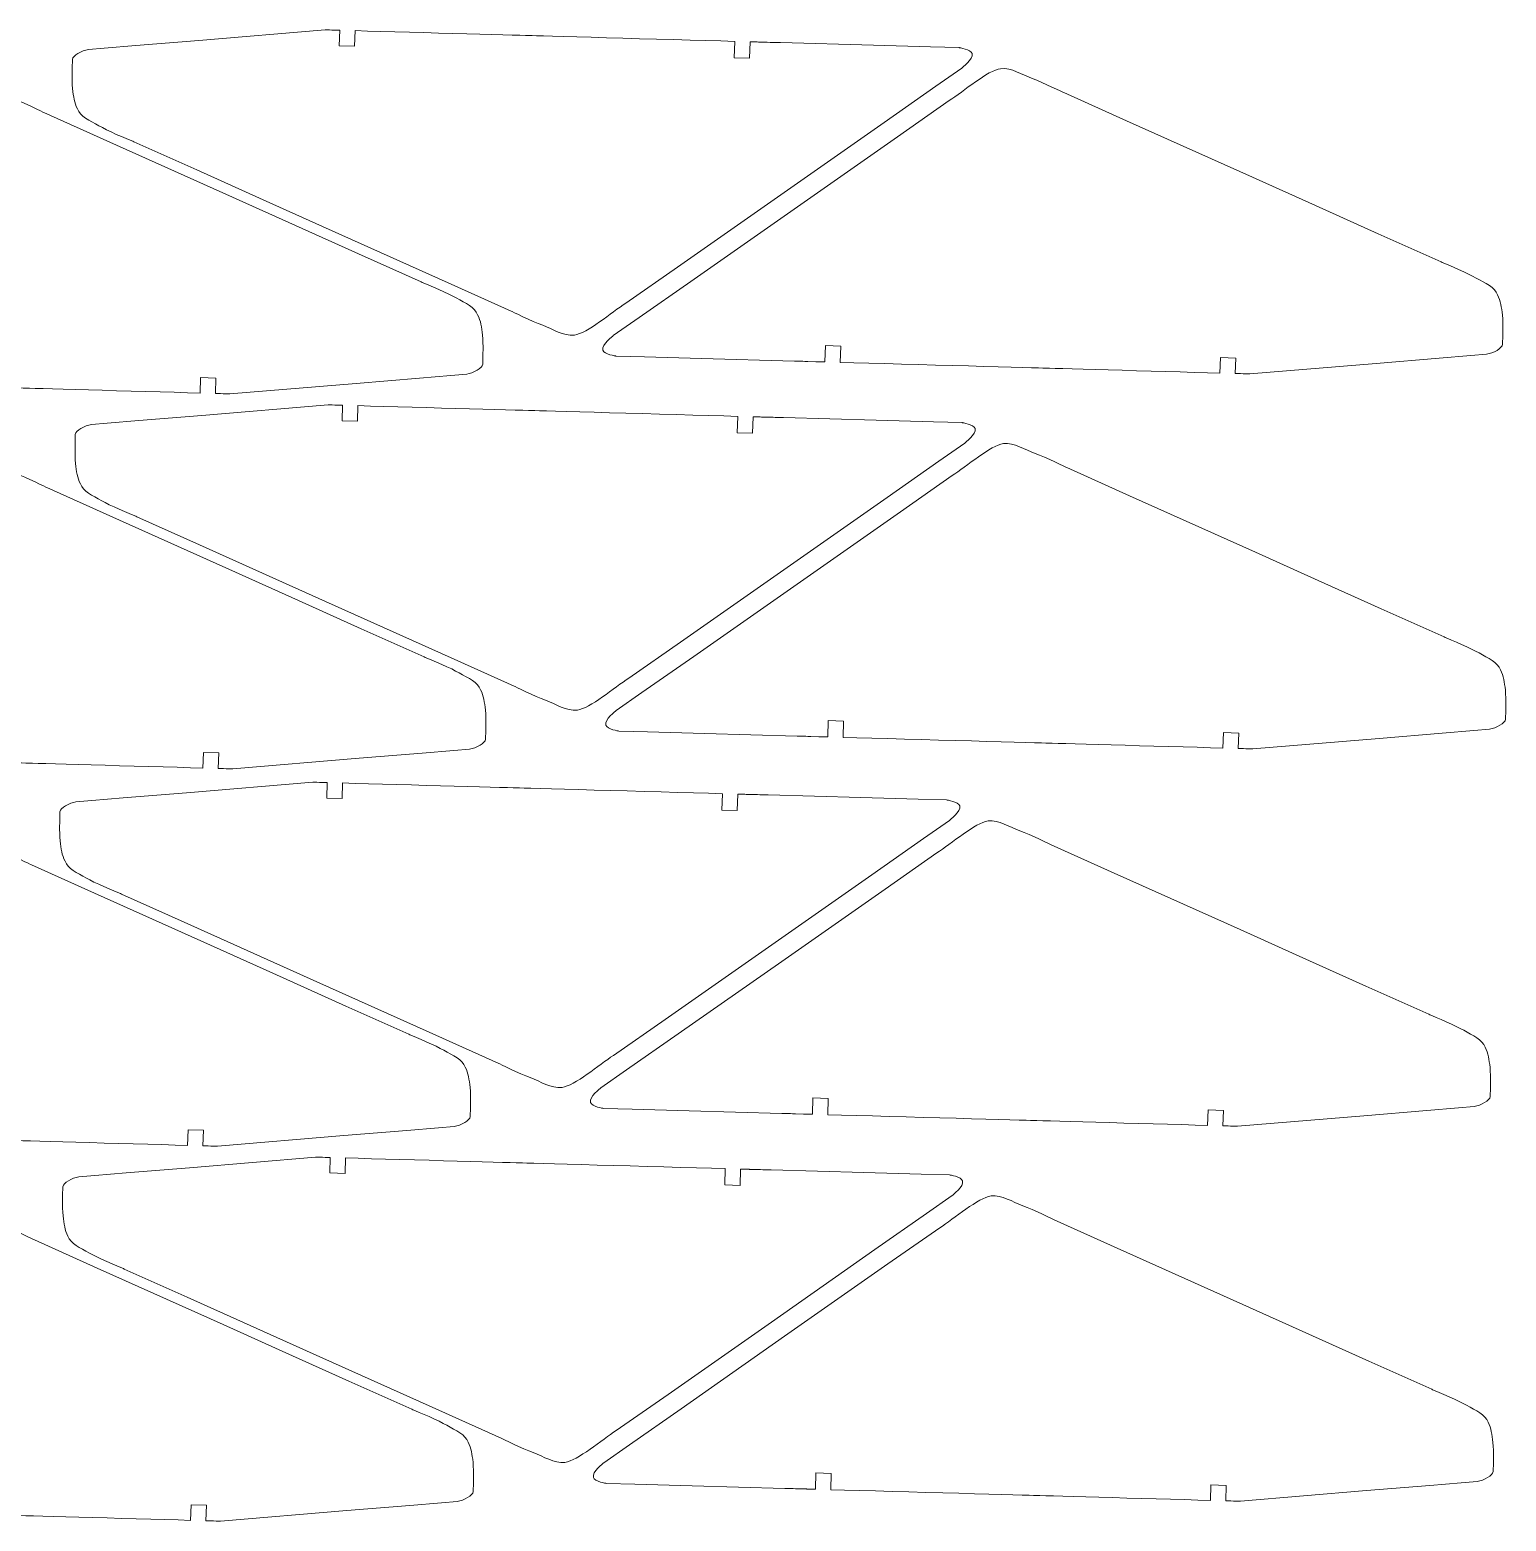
# Model space of a CAD drawing. Header units: millimetres. Extents: x -297 to 271, y -150 to 147.
# Drawn here: x -13.3 to 271.2, y -141.8 to 145.6 of the extents above; entities that cross this region are included whole.
import ezdxf

# ---------------------------------------------------------------- set-up
doc = ezdxf.new("R2010")
doc.units = ezdxf.units.MM
doc.header["$MEASUREMENT"] = 0
doc.layers.add('layer 1', color=7, linetype='Continuous')

msp = doc.modelspace()

# ---------------------------------------------------------------- linework, layer by layer
at = {"layer": 'layer 1', "color": 1, "lineweight": 20}
for points in [[(165.7801, 142.1315), (165.7801, 142.1315), (160.2734, 142.286), (160.2734, 142.286), (160.2734, 142.286), (160.2734, 142.286), (149.26, 142.5961), (149.26, 142.5961), (149.26, 142.5961), (149.26, 142.5961), (131.3889, 143.0985), (131.3889, 143.0985), (131.3889, 143.0985), (127.8794, 143.1972), (132.3096, 143.0735), (128.7766, 143.1723), (128.7766, 143.1723), (128.7766, 143.1723), (127.2333, 143.2159), (127.2333, 143.2159), (127.2333, 143.2159), (127.2333, 143.2159), (126.5748, 143.234), (126.2454, 143.2431), (126.2454, 143.2431), (125.9969, 143.25), (125.7484, 143.2571), (125.4999, 143.2641), (125.4999, 143.2641), (125.4999, 143.2641), (125.4041, 140.1093), (125.4041, 140.1093), (125.4041, 140.1093), (125.4041, 140.1093), (122.4493, 140.199), (122.4493, 140.199), (122.4493, 140.199), (122.4493, 140.199), (122.5449, 143.3472), (122.5449, 143.3472), (122.5449, 143.3472), (109.1178, 143.725), (83.1804, 144.4547), (83.1804, 144.4547), (83.1804, 144.4547), (83.1804, 144.4547), (61.6425, 145.0605), (49.3529, 145.4062), (49.3529, 145.4062), (49.3529, 145.4062), (49.2623, 142.4211), (49.2623, 142.4211), (49.2623, 142.4211), (49.2623, 142.4211), (46.3075, 142.5108), (46.3075, 142.5108), (46.3075, 142.5108), (46.3075, 142.5108), (46.3979, 145.4893), (46.3979, 145.4893), (46.3979, 145.4893), (45.7343, 145.5077), (45.0707, 145.5259), (44.4072, 145.5453), (44.4072, 145.5453), (44.397, 145.5456), (44.4185, 145.545), (44.3774, 145.5462), (44.3774, 145.5462), (44.3774, 145.5462), (43.5889, 145.5674), (43.5889, 145.5674), (43.5889, 145.5674), (43.5889, 145.5674), (19.2566, 143.5378), (19.2566, 143.5378), (19.2566, 143.5378), (19.2566, 143.5378), (7.0902, 142.5236), (7.0902, 142.5236), (7.0902, 142.5236), (7.0902, 142.5236), (1.007, 142.0162), (1.007, 142.0162), (1.007, 142.0162), (1.007, 142.0162), (-2.0349, 141.7622), (-2.0349, 141.7622), (-2.0349, 141.7622), (-3.3319, 141.6025), (-5.0666, 140.6021), (-5.1217, 139.8491), (-5.1217, 139.8491), (-5.1217, 139.8491), (-5.1675, 138.1906), (-5.1675, 138.1906), (-5.1675, 138.1906), (-5.1675, 138.1906), (-5.2489, 135.0625), (-5.0257, 133.6527), (-5.0257, 133.6527), (-4.8025, 132.2429), (-4.6726, 131.1319), (-3.8857, 129.8433), (-3.8857, 129.8433), (-3.0988, 128.5547), (-1.1128, 127.7175), (0.6531, 126.7276), (0.6531, 126.7276), (2.419, 125.7377), (6.7155, 124.0079), (6.7155, 124.0079), (6.7155, 124.0079), (6.7155, 124.0079), (18.8398, 118.5668), (18.8398, 118.5668), (18.8398, 118.5668), (18.8398, 118.5668), (30.9636, 113.1268), (30.9636, 113.1268), (30.9636, 113.1268), (30.9636, 113.1268), (43.0879, 107.6868), (43.0879, 107.6868), (43.0879, 107.6868), (43.0879, 107.6868), (67.3365, 96.8057), (67.3365, 96.8057), (67.3365, 96.8057), (67.3365, 96.8057), (79.4608, 91.3657), (79.4608, 91.3657), (79.4608, 91.3657), (79.4608, 91.3657), (83.4849, 89.412), (85.5227, 88.6454), (85.5227, 88.6454), (87.5605, 87.8788), (89.4805, 86.57), (91.6524, 86.7602), (91.6524, 86.7602), (94.0231, 87.0223), (98.8529, 91.2046), (101.5467, 92.8943), (101.5467, 92.8943), (101.5467, 92.8943), (111.5083, 99.8641), (111.5083, 99.8641), (111.5083, 99.8641), (111.5083, 99.8641), (131.432, 113.802), (131.432, 113.802), (131.432, 113.802), (131.432, 113.802), (151.3557, 127.7404), (151.3557, 127.7404), (151.3557, 127.7404), (151.3557, 127.7404), (161.3173, 134.7096), (161.3173, 134.7096), (161.3173, 134.7096), (161.3173, 134.7096), (166.2976, 138.1942), (166.2976, 138.1942), (166.2976, 138.1942), (166.2976, 138.1942), (168.623, 139.9317), (168.2871, 141.0047), (168.2871, 141.0047), (168.035, 141.8105), (165.7801, 142.1314), (165.7801, 142.1314), (165.7801, 142.1314), (165.7801, 142.1314), (165.7801, 142.1315), (165.7801, 142.1315)], [(99.635, 82.7108), (99.635, 82.7108), (105.1417, 82.5563), (105.1417, 82.5563), (105.1417, 82.5563), (105.1417, 82.5563), (116.1551, 82.2462), (116.1551, 82.2462), (116.1551, 82.2462), (116.1551, 82.2462), (134.0262, 81.7438), (134.0262, 81.7438), (134.0262, 81.7438), (137.5357, 81.6451), (133.1054, 81.7688), (136.6384, 81.67), (136.6384, 81.67), (136.6384, 81.67), (138.1817, 81.6264), (138.1817, 81.6264), (138.1817, 81.6264), (138.1817, 81.6264), (138.8402, 81.6084), (139.1697, 81.5992), (139.1697, 81.5992), (139.4182, 81.5922), (139.6667, 81.5852), (139.9152, 81.5783), (139.9152, 81.5783), (139.9152, 81.5783), (140.011, 84.7331), (140.011, 84.7331), (140.011, 84.7331), (140.011, 84.7331), (142.9658, 84.6434), (142.9658, 84.6434), (142.9658, 84.6434), (142.9658, 84.6434), (142.8702, 81.4952), (142.8702, 81.4952), (142.8702, 81.4952), (156.2973, 81.1174), (182.2346, 80.3877), (182.2346, 80.3877), (182.2346, 80.3877), (182.2346, 80.3877), (203.7725, 79.7819), (216.0621, 79.4362), (216.0621, 79.4362), (216.0621, 79.4362), (216.1527, 82.4213), (216.1527, 82.4213), (216.1527, 82.4213), (216.1527, 82.4213), (219.1075, 82.3316), (219.1075, 82.3316), (219.1075, 82.3316), (219.1075, 82.3316), (219.0171, 79.3531), (219.0171, 79.3531), (219.0171, 79.3531), (219.6807, 79.3346), (220.3443, 79.3165), (221.0078, 79.2971), (221.0078, 79.2971), (221.018, 79.2968), (220.9965, 79.2974), (221.0376, 79.2963), (221.0376, 79.2963), (221.0376, 79.2963), (221.8261, 79.2752), (221.8261, 79.2752), (221.8261, 79.2752), (221.8261, 79.2752), (246.1584, 81.3048), (246.1584, 81.3048), (246.1584, 81.3048), (246.1584, 81.3048), (258.3248, 82.319), (258.3248, 82.319), (258.3248, 82.319), (258.3248, 82.319), (264.408, 82.8264), (264.408, 82.8264), (264.408, 82.8264), (264.408, 82.8264), (267.4499, 83.0804), (267.4499, 83.0804), (267.4499, 83.0804), (268.7469, 83.2401), (270.4816, 84.2405), (270.5366, 84.9935), (270.5366, 84.9935), (270.5366, 84.9935), (270.5824, 86.652), (270.5824, 86.652), (270.5824, 86.652), (270.5824, 86.652), (270.6638, 89.7801), (270.4406, 91.1899), (270.4406, 91.1899), (270.2174, 92.5997), (270.0875, 93.7107), (269.3005, 94.9993), (269.3005, 94.9993), (268.5136, 96.2879), (266.5276, 97.1251), (264.7617, 98.115), (264.7617, 98.115), (262.9958, 99.1049), (258.6992, 100.8347), (258.6992, 100.8347), (258.6992, 100.8347), (258.6992, 100.8347), (246.5749, 106.2758), (246.5749, 106.2758), (246.5749, 106.2758), (246.5749, 106.2758), (234.4511, 111.7158), (234.4511, 111.7158), (234.4511, 111.7158), (234.4511, 111.7158), (222.3267, 117.1558), (222.3267, 117.1558), (222.3267, 117.1558), (222.3267, 117.1558), (198.0781, 128.0369), (198.0781, 128.0369), (198.0781, 128.0369), (198.0781, 128.0369), (185.9538, 133.4769), (185.9538, 133.4769), (185.9538, 133.4769), (185.9538, 133.4769), (181.9298, 135.4306), (179.8919, 136.1972), (179.8919, 136.1972), (177.8541, 136.9638), (175.9341, 138.2726), (173.7622, 138.0824), (173.7622, 138.0824), (171.3915, 137.8203), (166.5617, 133.638), (163.8679, 131.9483), (163.8679, 131.9483), (163.8679, 131.9483), (153.9063, 124.9785), (153.9063, 124.9785), (153.9063, 124.9785), (153.9063, 124.9785), (133.9826, 111.0406), (133.9826, 111.0406), (133.9826, 111.0406), (133.9826, 111.0406), (114.0589, 97.1022), (114.0589, 97.1022), (114.0589, 97.1022), (114.0589, 97.1022), (104.0973, 90.133), (104.0973, 90.133), (104.0973, 90.133), (104.0973, 90.133), (99.1171, 86.6484), (99.1171, 86.6484), (99.1171, 86.6484), (99.1171, 86.6484), (96.7917, 84.9109), (97.1275, 83.8379), (97.1275, 83.8379), (97.3797, 83.0321), (99.6345, 82.7112), (99.6345, 82.7112), (99.6345, 82.7112), (99.6345, 82.7112), (99.635, 82.7108), (99.635, 82.7108)], [(-96.9406, 78.8621), (-96.9406, 78.8621), (-91.4339, 78.7076), (-91.4339, 78.7076), (-91.4339, 78.7076), (-91.4339, 78.7076), (-80.4205, 78.3975), (-80.4205, 78.3975), (-80.4205, 78.3975), (-80.4205, 78.3975), (-62.5494, 77.8951), (-62.5494, 77.8951), (-62.5494, 77.8951), (-59.0399, 77.7964), (-63.4701, 77.9201), (-59.9371, 77.8213), (-59.9371, 77.8213), (-59.9371, 77.8213), (-58.3938, 77.7777), (-58.3938, 77.7777), (-58.3938, 77.7777), (-58.3938, 77.7777), (-57.7353, 77.7597), (-57.4058, 77.7505), (-57.4058, 77.7505), (-57.1573, 77.7435), (-56.9088, 77.7365), (-56.6603, 77.7296), (-56.6603, 77.7296), (-56.6603, 77.7296), (-56.5645, 80.8844), (-56.5645, 80.8844), (-56.5645, 80.8844), (-56.5645, 80.8844), (-53.6097, 80.7947), (-53.6097, 80.7947), (-53.6097, 80.7947), (-53.6097, 80.7947), (-53.7053, 77.6465), (-53.7053, 77.6465), (-53.7053, 77.6465), (-40.2782, 77.2687), (-14.3408, 76.539), (-14.3408, 76.539), (-14.3408, 76.539), (-14.3408, 76.539), (7.1971, 75.9332), (19.4866, 75.5875), (19.4866, 75.5875), (19.4866, 75.5875), (19.5772, 78.5726), (19.5772, 78.5726), (19.5772, 78.5726), (19.5772, 78.5726), (22.532, 78.4829), (22.532, 78.4829), (22.532, 78.4829), (22.532, 78.4829), (22.4416, 75.5044), (22.4416, 75.5044), (22.4416, 75.5044), (23.1052, 75.4859), (23.7688, 75.4678), (24.4323, 75.4484), (24.4323, 75.4484), (24.4425, 75.4481), (24.421, 75.4487), (24.4621, 75.4476), (24.4621, 75.4476), (24.4621, 75.4476), (25.2506, 75.4265), (25.2506, 75.4265), (25.2506, 75.4265), (25.2506, 75.4265), (49.5829, 77.4561), (49.5829, 77.4561), (49.5829, 77.4561), (49.5829, 77.4561), (61.7493, 78.4703), (61.7493, 78.4703), (61.7493, 78.4703), (61.7493, 78.4703), (67.8325, 78.9777), (67.8325, 78.9777), (67.8325, 78.9777), (67.8325, 78.9777), (70.8744, 79.2317), (70.8744, 79.2317), (70.8744, 79.2317), (72.1714, 79.3914), (73.9061, 80.3918), (73.9611, 81.1448), (73.9611, 81.1448), (73.9611, 81.1448), (74.0069, 82.8033), (74.0069, 82.8033), (74.0069, 82.8033), (74.0069, 82.8033), (74.0883, 85.9314), (73.8651, 87.3412), (73.8651, 87.3412), (73.6419, 88.751), (73.5119, 89.862), (72.725, 91.1506), (72.725, 91.1506), (71.9381, 92.4392), (69.9521, 93.2764), (68.1862, 94.2663), (68.1862, 94.2663), (66.4203, 95.2562), (62.1237, 96.986), (62.1237, 96.986), (62.1237, 96.986), (62.1237, 96.986), (49.9994, 102.4271), (49.9994, 102.4271), (49.9994, 102.4271), (49.9994, 102.4271), (37.8756, 107.8671), (37.8756, 107.8671), (37.8756, 107.8671), (37.8756, 107.8671), (25.7513, 113.3071), (25.7513, 113.3071), (25.7513, 113.3071), (25.7513, 113.3071), (1.5027, 124.1882), (1.5027, 124.1882), (1.5027, 124.1882), (1.5027, 124.1882), (-10.6216, 129.6282), (-10.6216, 129.6282), (-10.6216, 129.6282), (-10.6216, 129.6282), (-14.6456, 131.5819), (-16.6835, 132.3485), (-16.6835, 132.3485), (-18.7213, 133.1151), (-20.6413, 134.4239), (-22.8132, 134.2337), (-22.8132, 134.2337), (-25.1839, 133.9716), (-30.0137, 129.7893), (-32.7075, 128.0996), (-32.7075, 128.0996), (-32.7075, 128.0996), (-42.6691, 121.1298), (-42.6691, 121.1298), (-42.6691, 121.1298), (-42.6691, 121.1298), (-62.5928, 107.1919), (-62.5928, 107.1919), (-62.5928, 107.1919), (-62.5928, 107.1919), (-82.5165, 93.2535), (-82.5165, 93.2535), (-82.5165, 93.2535), (-82.5165, 93.2535), (-92.4781, 86.2843), (-92.4781, 86.2843), (-92.4781, 86.2843), (-92.4781, 86.2843), (-97.4583, 82.7997), (-97.4583, 82.7997), (-97.4583, 82.7997), (-97.4583, 82.7997), (-99.7837, 81.0622), (-99.4479, 79.9892), (-99.4479, 79.9892), (-99.1957, 79.1834), (-96.9409, 78.8625), (-96.9409, 78.8625), (-96.9409, 78.8625), (-96.9409, 78.8625), (-96.9406, 78.8621), (-96.9406, 78.8621)], [(166.3446, 69.8827), (166.3446, 69.8827), (160.8379, 70.0372), (160.8379, 70.0372), (160.8379, 70.0372), (160.8379, 70.0372), (149.8245, 70.3473), (149.8245, 70.3473), (149.8245, 70.3473), (149.8245, 70.3473), (131.9534, 70.8496), (131.9534, 70.8496), (131.9534, 70.8496), (128.4439, 70.9483), (132.8741, 70.8246), (129.3411, 70.9234), (129.3411, 70.9234), (129.3411, 70.9234), (127.7978, 70.9669), (127.7978, 70.9669), (127.7978, 70.9669), (127.7978, 70.9669), (127.1393, 70.985), (126.8099, 70.9941), (126.8099, 70.9941), (126.5614, 71.001), (126.3129, 71.0081), (126.0644, 71.0151), (126.0644, 71.0151), (126.0644, 71.0151), (125.9686, 67.8603), (125.9686, 67.8603), (125.9686, 67.8603), (125.9686, 67.8603), (123.0138, 67.95), (123.0138, 67.95), (123.0138, 67.95), (123.0138, 67.95), (123.1094, 71.0982), (123.1094, 71.0982), (123.1094, 71.0982), (109.6823, 71.476), (83.7449, 72.2057), (83.7449, 72.2057), (83.7449, 72.2057), (83.7449, 72.2057), (62.207, 72.8115), (49.9174, 73.1572), (49.9174, 73.1572), (49.9174, 73.1572), (49.8268, 70.1721), (49.8268, 70.1721), (49.8268, 70.1721), (49.8268, 70.1721), (46.872, 70.2618), (46.872, 70.2618), (46.872, 70.2618), (46.872, 70.2618), (46.9624, 73.2403), (46.9624, 73.2403), (46.9624, 73.2403), (46.2988, 73.2587), (45.6352, 73.2769), (44.9717, 73.2963), (44.9717, 73.2963), (44.9615, 73.2966), (44.983, 73.296), (44.9419, 73.2971), (44.9419, 73.2971), (44.9419, 73.2971), (44.1534, 73.3183), (44.1534, 73.3183), (44.1534, 73.3183), (44.1534, 73.3183), (19.8211, 71.2887), (19.8211, 71.2887), (19.8211, 71.2887), (19.8211, 71.2887), (7.6547, 70.2745), (7.6547, 70.2745), (7.6547, 70.2745), (7.6547, 70.2745), (1.5715, 69.7671), (1.5715, 69.7671), (1.5715, 69.7671), (1.5715, 69.7671), (-1.4704, 69.5131), (-1.4704, 69.5131), (-1.4704, 69.5131), (-2.7674, 69.3534), (-4.5021, 68.353), (-4.5572, 67.6), (-4.5572, 67.6), (-4.5572, 67.6), (-4.603, 65.9415), (-4.603, 65.9415), (-4.603, 65.9415), (-4.603, 65.9415), (-4.6844, 62.8134), (-4.4612, 61.4036), (-4.4612, 61.4036), (-4.238, 59.9938), (-4.1081, 58.8828), (-3.3212, 57.5942), (-3.3212, 57.5942), (-2.5343, 56.3056), (-0.5483, 55.4684), (1.2176, 54.4785), (1.2176, 54.4785), (2.9835, 53.4886), (7.28, 51.7588), (7.28, 51.7588), (7.28, 51.7588), (7.28, 51.7588), (19.4043, 46.3177), (19.4043, 46.3177), (19.4043, 46.3177), (19.4043, 46.3177), (31.5281, 40.8777), (31.5281, 40.8777), (31.5281, 40.8777), (31.5281, 40.8777), (43.6524, 35.4377), (43.6524, 35.4377), (43.6524, 35.4377), (43.6524, 35.4377), (67.901, 24.5566), (67.901, 24.5566), (67.901, 24.5566), (67.901, 24.5566), (80.0253, 19.1166), (80.0253, 19.1166), (80.0253, 19.1166), (80.0253, 19.1166), (84.0494, 17.1629), (86.0872, 16.3963), (86.0872, 16.3963), (88.125, 15.6297), (90.045, 14.3209), (92.2169, 14.5111), (92.2169, 14.5111), (94.5876, 14.7732), (99.4174, 18.9555), (102.1112, 20.6452), (102.1112, 20.6452), (102.1112, 20.6452), (112.0728, 27.615), (112.0728, 27.615), (112.0728, 27.615), (112.0728, 27.615), (131.9965, 41.5529), (131.9965, 41.5529), (131.9965, 41.5529), (131.9965, 41.5529), (151.9202, 55.4913), (151.9202, 55.4913), (151.9202, 55.4913), (151.9202, 55.4913), (161.8818, 62.4605), (161.8818, 62.4605), (161.8818, 62.4605), (161.8818, 62.4605), (166.8621, 65.9451), (166.8621, 65.9451), (166.8621, 65.9451), (166.8621, 65.9451), (169.1875, 67.6826), (168.8516, 68.7556), (168.8516, 68.7556), (168.5995, 69.5614), (166.3446, 69.8823), (166.3446, 69.8823), (166.3446, 69.8823), (166.3446, 69.8823), (166.3446, 69.8827), (166.3446, 69.8827)], [(100.1994, 10.4619), (100.1994, 10.4619), (105.7061, 10.3074), (105.7061, 10.3074), (105.7061, 10.3074), (105.7061, 10.3074), (116.7195, 9.9973), (116.7195, 9.9973), (116.7195, 9.9973), (116.7195, 9.9973), (134.5906, 9.4949), (134.5906, 9.4949), (134.5906, 9.4949), (138.1001, 9.3962), (133.6698, 9.5199), (137.2028, 9.4211), (137.2028, 9.4211), (137.2028, 9.4211), (138.7461, 9.3775), (138.7461, 9.3775), (138.7461, 9.3775), (138.7461, 9.3775), (139.4046, 9.3595), (139.7341, 9.3503), (139.7341, 9.3503), (139.9826, 9.3433), (140.2311, 9.3363), (140.4796, 9.3294), (140.4796, 9.3294), (140.4796, 9.3294), (140.5754, 12.4842), (140.5754, 12.4842), (140.5754, 12.4842), (140.5754, 12.4842), (143.5302, 12.3945), (143.5302, 12.3945), (143.5302, 12.3945), (143.5302, 12.3945), (143.4346, 9.2463), (143.4346, 9.2463), (143.4346, 9.2463), (156.8617, 8.8685), (182.799, 8.1388), (182.799, 8.1388), (182.799, 8.1388), (182.799, 8.1388), (204.3369, 7.533), (216.6265, 7.1873), (216.6265, 7.1873), (216.6265, 7.1873), (216.7171, 10.1724), (216.7171, 10.1724), (216.7171, 10.1724), (216.7171, 10.1724), (219.6719, 10.0827), (219.6719, 10.0827), (219.6719, 10.0827), (219.6719, 10.0827), (219.5815, 7.1042), (219.5815, 7.1042), (219.5815, 7.1042), (220.2451, 7.0857), (220.9087, 7.0676), (221.5722, 7.0482), (221.5722, 7.0482), (221.5824, 7.0479), (221.5609, 7.0485), (221.602, 7.0474), (221.602, 7.0474), (221.602, 7.0474), (222.3905, 7.0263), (222.3905, 7.0263), (222.3905, 7.0263), (222.3905, 7.0263), (246.7228, 9.0559), (246.7228, 9.0559), (246.7228, 9.0559), (246.7228, 9.0559), (258.8892, 10.0701), (258.8892, 10.0701), (258.8892, 10.0701), (258.8892, 10.0701), (264.9724, 10.5775), (264.9724, 10.5775), (264.9724, 10.5775), (264.9724, 10.5775), (268.0143, 10.8315), (268.0143, 10.8315), (268.0143, 10.8315), (269.3113, 10.9912), (271.046, 11.9916), (271.101, 12.7446), (271.101, 12.7446), (271.101, 12.7446), (271.1468, 14.4031), (271.1468, 14.4031), (271.1468, 14.4031), (271.1468, 14.4031), (271.2282, 17.5312), (271.005, 18.941), (271.005, 18.941), (270.7818, 20.3508), (270.6519, 21.4618), (269.8649, 22.7504), (269.8649, 22.7504), (269.078, 24.039), (267.092, 24.8762), (265.3261, 25.8661), (265.3261, 25.8661), (263.5602, 26.856), (259.2636, 28.5858), (259.2636, 28.5858), (259.2636, 28.5858), (259.2636, 28.5858), (247.1393, 34.0269), (247.1393, 34.0269), (247.1393, 34.0269), (247.1393, 34.0269), (235.0155, 39.4669), (235.0155, 39.4669), (235.0155, 39.4669), (235.0155, 39.4669), (222.8911, 44.9069), (222.8911, 44.9069), (222.8911, 44.9069), (222.8911, 44.9069), (198.6425, 55.788), (198.6425, 55.788), (198.6425, 55.788), (198.6425, 55.788), (186.5182, 61.228), (186.5182, 61.228), (186.5182, 61.228), (186.5182, 61.228), (182.4942, 63.1817), (180.4563, 63.9483), (180.4563, 63.9483), (178.4185, 64.7149), (176.4985, 66.0237), (174.3266, 65.8335), (174.3266, 65.8335), (171.9559, 65.5714), (167.1261, 61.3891), (164.4323, 59.6994), (164.4323, 59.6994), (164.4323, 59.6994), (154.4707, 52.7296), (154.4707, 52.7296), (154.4707, 52.7296), (154.4707, 52.7296), (134.547, 38.7917), (134.547, 38.7917), (134.547, 38.7917), (134.547, 38.7917), (114.6233, 24.8533), (114.6233, 24.8533), (114.6233, 24.8533), (114.6233, 24.8533), (104.6617, 17.8841), (104.6617, 17.8841), (104.6617, 17.8841), (104.6617, 17.8841), (99.6815, 14.3995), (99.6815, 14.3995), (99.6815, 14.3995), (99.6815, 14.3995), (97.3561, 12.662), (97.6919, 11.589), (97.6919, 11.589), (97.9441, 10.7832), (100.1989, 10.4623), (100.1989, 10.4623), (100.1989, 10.4623), (100.1989, 10.4623), (100.1994, 10.4619), (100.1994, 10.4619)], [(-96.3762, 6.6132), (-96.3762, 6.6132), (-90.8695, 6.4587), (-90.8695, 6.4587), (-90.8695, 6.4587), (-90.8695, 6.4587), (-79.8561, 6.1486), (-79.8561, 6.1486), (-79.8561, 6.1486), (-79.8561, 6.1486), (-61.985, 5.6462), (-61.985, 5.6462), (-61.985, 5.6462), (-58.4755, 5.5475), (-62.9057, 5.6712), (-59.3727, 5.5724), (-59.3727, 5.5724), (-59.3727, 5.5724), (-57.8294, 5.5288), (-57.8294, 5.5288), (-57.8294, 5.5288), (-57.8294, 5.5288), (-57.1709, 5.5108), (-56.8414, 5.5016), (-56.8414, 5.5016), (-56.5929, 5.4946), (-56.3444, 5.4876), (-56.0959, 5.4807), (-56.0959, 5.4807), (-56.0959, 5.4807), (-56.0001, 8.6355), (-56.0001, 8.6355), (-56.0001, 8.6355), (-56.0001, 8.6355), (-53.0453, 8.5458), (-53.0453, 8.5458), (-53.0453, 8.5458), (-53.0453, 8.5458), (-53.1409, 5.3976), (-53.1409, 5.3976), (-53.1409, 5.3976), (-39.7138, 5.0198), (-13.7764, 4.2901), (-13.7764, 4.2901), (-13.7764, 4.2901), (-13.7764, 4.2901), (7.7615, 3.6843), (20.051, 3.3386), (20.051, 3.3386), (20.051, 3.3386), (20.1416, 6.3237), (20.1416, 6.3237), (20.1416, 6.3237), (20.1416, 6.3237), (23.0964, 6.234), (23.0964, 6.234), (23.0964, 6.234), (23.0964, 6.234), (23.006, 3.2555), (23.006, 3.2555), (23.006, 3.2555), (23.6696, 3.237), (24.3332, 3.2189), (24.9967, 3.1995), (24.9967, 3.1995), (25.0069, 3.1992), (24.9854, 3.1998), (25.0265, 3.1987), (25.0265, 3.1987), (25.0265, 3.1987), (25.815, 3.1776), (25.815, 3.1776), (25.815, 3.1776), (25.815, 3.1776), (50.1473, 5.2072), (50.1473, 5.2072), (50.1473, 5.2072), (50.1473, 5.2072), (62.3137, 6.2214), (62.3137, 6.2214), (62.3137, 6.2214), (62.3137, 6.2214), (68.3969, 6.7288), (68.3969, 6.7288), (68.3969, 6.7288), (68.3969, 6.7288), (71.4388, 6.9828), (71.4388, 6.9828), (71.4388, 6.9828), (72.7358, 7.1425), (74.4705, 8.1429), (74.5255, 8.8959), (74.5255, 8.8959), (74.5255, 8.8959), (74.5713, 10.5544), (74.5713, 10.5544), (74.5713, 10.5544), (74.5713, 10.5544), (74.6527, 13.6825), (74.4295, 15.0923), (74.4295, 15.0923), (74.2063, 16.5021), (74.0763, 17.6131), (73.2894, 18.9017), (73.2894, 18.9017), (72.5025, 20.1903), (70.5165, 21.0275), (68.7506, 22.0174), (68.7506, 22.0174), (66.9847, 23.0073), (62.6881, 24.7371), (62.6881, 24.7371), (62.6881, 24.7371), (62.6881, 24.7371), (50.5638, 30.1782), (50.5638, 30.1782), (50.5638, 30.1782), (50.5638, 30.1782), (38.44, 35.6182), (38.44, 35.6182), (38.44, 35.6182), (38.44, 35.6182), (26.3157, 41.0582), (26.3157, 41.0582), (26.3157, 41.0582), (26.3157, 41.0582), (2.0671, 51.9393), (2.0671, 51.9393), (2.0671, 51.9393), (2.0671, 51.9393), (-10.0572, 57.3793), (-10.0572, 57.3793), (-10.0572, 57.3793), (-10.0572, 57.3793), (-14.0812, 59.333), (-16.1191, 60.0996), (-16.1191, 60.0996), (-18.1569, 60.8662), (-20.0769, 62.175), (-22.2488, 61.9848), (-22.2488, 61.9848), (-24.6195, 61.7227), (-29.4493, 57.5404), (-32.1431, 55.8507), (-32.1431, 55.8507), (-32.1431, 55.8507), (-42.1047, 48.8809), (-42.1047, 48.8809), (-42.1047, 48.8809), (-42.1047, 48.8809), (-62.0284, 34.943), (-62.0284, 34.943), (-62.0284, 34.943), (-62.0284, 34.943), (-81.9521, 21.0046), (-81.9521, 21.0046), (-81.9521, 21.0046), (-81.9521, 21.0046), (-91.9137, 14.0354), (-91.9137, 14.0354), (-91.9137, 14.0354), (-91.9137, 14.0354), (-96.8939, 10.5508), (-96.8939, 10.5508), (-96.8939, 10.5508), (-96.8939, 10.5508), (-99.2193, 8.8133), (-98.8835, 7.7403), (-98.8835, 7.7403), (-98.6313, 6.9345), (-96.3765, 6.6136), (-96.3765, 6.6136), (-96.3765, 6.6136), (-96.3765, 6.6136), (-96.3762, 6.6132), (-96.3762, 6.6132)], [(163.3854, -2.8184), (163.3854, -2.8184), (157.8787, -2.6639), (157.8787, -2.6639), (157.8787, -2.6639), (157.8787, -2.6639), (146.8653, -2.3538), (146.8653, -2.3538), (146.8653, -2.3538), (146.8653, -2.3538), (128.9942, -1.8515), (128.9942, -1.8515), (128.9942, -1.8515), (125.4847, -1.7528), (129.9149, -1.8765), (126.3819, -1.7777), (126.3819, -1.7777), (126.3819, -1.7777), (124.8386, -1.7342), (124.8386, -1.7342), (124.8386, -1.7342), (124.8386, -1.7342), (124.1801, -1.7161), (123.8507, -1.707), (123.8507, -1.707), (123.6022, -1.7001), (123.3537, -1.693), (123.1052, -1.686), (123.1052, -1.686), (123.1052, -1.686), (123.0094, -4.8408), (123.0094, -4.8408), (123.0094, -4.8408), (123.0094, -4.8408), (120.0546, -4.7511), (120.0546, -4.7511), (120.0546, -4.7511), (120.0546, -4.7511), (120.1502, -1.6029), (120.1502, -1.6029), (120.1502, -1.6029), (106.7231, -1.2251), (80.7857, -0.4954), (80.7857, -0.4954), (80.7857, -0.4954), (80.7857, -0.4954), (59.2478, 0.1104), (46.9582, 0.4561), (46.9582, 0.4561), (46.9582, 0.4561), (46.8676, -2.529), (46.8676, -2.529), (46.8676, -2.529), (46.8676, -2.529), (43.9128, -2.4393), (43.9128, -2.4393), (43.9128, -2.4393), (43.9128, -2.4393), (44.0032, 0.5392), (44.0032, 0.5392), (44.0032, 0.5392), (43.3396, 0.5576), (42.676, 0.5758), (42.0125, 0.5952), (42.0125, 0.5952), (42.0023, 0.5955), (42.0238, 0.5949), (41.9827, 0.596), (41.9827, 0.596), (41.9827, 0.596), (41.1942, 0.6172), (41.1942, 0.6172), (41.1942, 0.6172), (41.1942, 0.6172), (16.8619, -1.4124), (16.8619, -1.4124), (16.8619, -1.4124), (16.8619, -1.4124), (4.6955, -2.4266), (4.6955, -2.4266), (4.6955, -2.4266), (4.6955, -2.4266), (-1.3877, -2.934), (-1.3877, -2.934), (-1.3877, -2.934), (-1.3877, -2.934), (-4.4296, -3.188), (-4.4296, -3.188), (-4.4296, -3.188), (-5.7266, -3.3477), (-7.4613, -4.3481), (-7.5164, -5.1011), (-7.5164, -5.1011), (-7.5164, -5.1011), (-7.5622, -6.7596), (-7.5622, -6.7596), (-7.5622, -6.7596), (-7.5622, -6.7596), (-7.6436, -9.8877), (-7.4204, -11.2975), (-7.4204, -11.2975), (-7.1972, -12.7073), (-7.0673, -13.8183), (-6.2804, -15.1069), (-6.2804, -15.1069), (-5.4935, -16.3955), (-3.5075, -17.2327), (-1.7416, -18.2226), (-1.7416, -18.2226), (0.0243, -19.2125), (4.3208, -20.9423), (4.3208, -20.9423), (4.3208, -20.9423), (4.3208, -20.9423), (16.4451, -26.3834), (16.4451, -26.3834), (16.4451, -26.3834), (16.4451, -26.3834), (28.5689, -31.8234), (28.5689, -31.8234), (28.5689, -31.8234), (28.5689, -31.8234), (40.6932, -37.2634), (40.6932, -37.2634), (40.6932, -37.2634), (40.6932, -37.2634), (64.9418, -48.1445), (64.9418, -48.1445), (64.9418, -48.1445), (64.9418, -48.1445), (77.0661, -53.5845), (77.0661, -53.5845), (77.0661, -53.5845), (77.0661, -53.5845), (81.0902, -55.5382), (83.128, -56.3048), (83.128, -56.3048), (85.1658, -57.0714), (87.0858, -58.3802), (89.2577, -58.19), (89.2577, -58.19), (91.6284, -57.9279), (96.4582, -53.7456), (99.152, -52.0559), (99.152, -52.0559), (99.152, -52.0559), (109.1136, -45.0861), (109.1136, -45.0861), (109.1136, -45.0861), (109.1136, -45.0861), (129.0373, -31.1482), (129.0373, -31.1482), (129.0373, -31.1482), (129.0373, -31.1482), (148.961, -17.2098), (148.961, -17.2098), (148.961, -17.2098), (148.961, -17.2098), (158.9226, -10.2406), (158.9226, -10.2406), (158.9226, -10.2406), (158.9226, -10.2406), (163.9029, -6.756), (163.9029, -6.756), (163.9029, -6.756), (163.9029, -6.756), (166.2283, -5.0185), (165.8924, -3.9455), (165.8924, -3.9455), (165.6403, -3.1397), (163.3854, -2.8188), (163.3854, -2.8188), (163.3854, -2.8188), (163.3854, -2.8188), (163.3854, -2.8184), (163.3854, -2.8184)], [(97.2402, -62.2391), (97.2402, -62.2391), (102.7469, -62.3936), (102.7469, -62.3936), (102.7469, -62.3936), (102.7469, -62.3936), (113.7603, -62.7037), (113.7603, -62.7037), (113.7603, -62.7037), (113.7603, -62.7037), (131.6314, -63.2061), (131.6314, -63.2061), (131.6314, -63.2061), (135.1409, -63.3048), (130.7106, -63.1811), (134.2436, -63.2799), (134.2436, -63.2799), (134.2436, -63.2799), (135.7869, -63.3235), (135.7869, -63.3235), (135.7869, -63.3235), (135.7869, -63.3235), (136.4454, -63.3415), (136.7749, -63.3507), (136.7749, -63.3507), (137.0234, -63.3577), (137.2719, -63.3647), (137.5204, -63.3716), (137.5204, -63.3716), (137.5204, -63.3716), (137.6162, -60.2168), (137.6162, -60.2168), (137.6162, -60.2168), (137.6162, -60.2168), (140.571, -60.3065), (140.571, -60.3065), (140.571, -60.3065), (140.571, -60.3065), (140.4754, -63.4547), (140.4754, -63.4547), (140.4754, -63.4547), (153.9025, -63.8325), (179.8398, -64.5622), (179.8398, -64.5622), (179.8398, -64.5622), (179.8398, -64.5622), (201.3777, -65.168), (213.6673, -65.5137), (213.6673, -65.5137), (213.6673, -65.5137), (213.7579, -62.5286), (213.7579, -62.5286), (213.7579, -62.5286), (213.7579, -62.5286), (216.7127, -62.6183), (216.7127, -62.6183), (216.7127, -62.6183), (216.7127, -62.6183), (216.6223, -65.5968), (216.6223, -65.5968), (216.6223, -65.5968), (217.2859, -65.6153), (217.9495, -65.6334), (218.613, -65.6528), (218.613, -65.6528), (218.6232, -65.6531), (218.6017, -65.6525), (218.6428, -65.6536), (218.6428, -65.6536), (218.6428, -65.6536), (219.4313, -65.6747), (219.4313, -65.6747), (219.4313, -65.6747), (219.4313, -65.6747), (243.7636, -63.6451), (243.7636, -63.6451), (243.7636, -63.6451), (243.7636, -63.6451), (255.93, -62.6309), (255.93, -62.6309), (255.93, -62.6309), (255.93, -62.6309), (262.0132, -62.1235), (262.0132, -62.1235), (262.0132, -62.1235), (262.0132, -62.1235), (265.0551, -61.8695), (265.0551, -61.8695), (265.0551, -61.8695), (266.3521, -61.7098), (268.0868, -60.7094), (268.1418, -59.9564), (268.1418, -59.9564), (268.1418, -59.9564), (268.1876, -58.2979), (268.1876, -58.2979), (268.1876, -58.2979), (268.1876, -58.2979), (268.269, -55.1698), (268.0458, -53.76), (268.0458, -53.76), (267.8226, -52.3502), (267.6927, -51.2392), (266.9057, -49.9506), (266.9057, -49.9506), (266.1188, -48.662), (264.1328, -47.8248), (262.3669, -46.8349), (262.3669, -46.8349), (260.601, -45.845), (256.3044, -44.1152), (256.3044, -44.1152), (256.3044, -44.1152), (256.3044, -44.1152), (244.1801, -38.6741), (244.1801, -38.6741), (244.1801, -38.6741), (244.1801, -38.6741), (232.0563, -33.2341), (232.0563, -33.2341), (232.0563, -33.2341), (232.0563, -33.2341), (219.9319, -27.7941), (219.9319, -27.7941), (219.9319, -27.7941), (219.9319, -27.7941), (195.6833, -16.913), (195.6833, -16.913), (195.6833, -16.913), (195.6833, -16.913), (183.559, -11.473), (183.559, -11.473), (183.559, -11.473), (183.559, -11.473), (179.535, -9.5193), (177.4971, -8.7527), (177.4971, -8.7527), (175.4593, -7.9861), (173.5393, -6.6773), (171.3674, -6.8675), (171.3674, -6.8675), (168.9967, -7.1296), (164.1669, -11.3119), (161.4731, -13.0016), (161.4731, -13.0016), (161.4731, -13.0016), (151.5115, -19.9714), (151.5115, -19.9714), (151.5115, -19.9714), (151.5115, -19.9714), (131.5878, -33.9093), (131.5878, -33.9093), (131.5878, -33.9093), (131.5878, -33.9093), (111.6641, -47.8477), (111.6641, -47.8477), (111.6641, -47.8477), (111.6641, -47.8477), (101.7025, -54.8169), (101.7025, -54.8169), (101.7025, -54.8169), (101.7025, -54.8169), (96.7223, -58.3015), (96.7223, -58.3015), (96.7223, -58.3015), (96.7223, -58.3015), (94.3969, -60.039), (94.7327, -61.112), (94.7327, -61.112), (94.9849, -61.9178), (97.2397, -62.2387), (97.2397, -62.2387), (97.2397, -62.2387), (97.2397, -62.2387), (97.2402, -62.2391), (97.2402, -62.2391)], [(-99.3354, -66.0879), (-99.3354, -66.0879), (-93.8287, -66.2424), (-93.8287, -66.2424), (-93.8287, -66.2424), (-93.8287, -66.2424), (-82.8153, -66.5525), (-82.8153, -66.5525), (-82.8153, -66.5525), (-82.8153, -66.5525), (-64.9442, -67.0549), (-64.9442, -67.0549), (-64.9442, -67.0549), (-61.4347, -67.1536), (-65.8649, -67.0299), (-62.3319, -67.1287), (-62.3319, -67.1287), (-62.3319, -67.1287), (-60.7886, -67.1723), (-60.7886, -67.1723), (-60.7886, -67.1723), (-60.7886, -67.1723), (-60.1301, -67.1903), (-59.8006, -67.1995), (-59.8006, -67.1995), (-59.5521, -67.2065), (-59.3036, -67.2135), (-59.0551, -67.2204), (-59.0551, -67.2204), (-59.0551, -67.2204), (-58.9593, -64.0656), (-58.9593, -64.0656), (-58.9593, -64.0656), (-58.9593, -64.0656), (-56.0045, -64.1553), (-56.0045, -64.1553), (-56.0045, -64.1553), (-56.0045, -64.1553), (-56.1001, -67.3035), (-56.1001, -67.3035), (-56.1001, -67.3035), (-42.673, -67.6813), (-16.7356, -68.411), (-16.7356, -68.411), (-16.7356, -68.411), (-16.7356, -68.411), (4.8023, -69.0168), (17.0918, -69.3625), (17.0918, -69.3625), (17.0918, -69.3625), (17.1824, -66.3774), (17.1824, -66.3774), (17.1824, -66.3774), (17.1824, -66.3774), (20.1372, -66.4671), (20.1372, -66.4671), (20.1372, -66.4671), (20.1372, -66.4671), (20.0468, -69.4456), (20.0468, -69.4456), (20.0468, -69.4456), (20.7104, -69.4641), (21.374, -69.4822), (22.0375, -69.5016), (22.0375, -69.5016), (22.0477, -69.5019), (22.0262, -69.5013), (22.0673, -69.5024), (22.0673, -69.5024), (22.0673, -69.5024), (22.8558, -69.5235), (22.8558, -69.5235), (22.8558, -69.5235), (22.8558, -69.5235), (47.1881, -67.4939), (47.1881, -67.4939), (47.1881, -67.4939), (47.1881, -67.4939), (59.3545, -66.4797), (59.3545, -66.4797), (59.3545, -66.4797), (59.3545, -66.4797), (65.4377, -65.9723), (65.4377, -65.9723), (65.4377, -65.9723), (65.4377, -65.9723), (68.4796, -65.7183), (68.4796, -65.7183), (68.4796, -65.7183), (69.7766, -65.5586), (71.5113, -64.5582), (71.5663, -63.8052), (71.5663, -63.8052), (71.5663, -63.8052), (71.6121, -62.1467), (71.6121, -62.1467), (71.6121, -62.1467), (71.6121, -62.1467), (71.6935, -59.0186), (71.4703, -57.6088), (71.4703, -57.6088), (71.2471, -56.199), (71.1171, -55.088), (70.3302, -53.7994), (70.3302, -53.7994), (69.5433, -52.5108), (67.5573, -51.6736), (65.7914, -50.6837), (65.7914, -50.6837), (64.0255, -49.6938), (59.7289, -47.964), (59.7289, -47.964), (59.7289, -47.964), (59.7289, -47.964), (47.6046, -42.5229), (47.6046, -42.5229), (47.6046, -42.5229), (47.6046, -42.5229), (35.4808, -37.0829), (35.4808, -37.0829), (35.4808, -37.0829), (35.4808, -37.0829), (23.3565, -31.6429), (23.3565, -31.6429), (23.3565, -31.6429), (23.3565, -31.6429), (-0.8921, -20.7618), (-0.8921, -20.7618), (-0.8921, -20.7618), (-0.8921, -20.7618), (-13.0164, -15.3218), (-13.0164, -15.3218), (-13.0164, -15.3218), (-13.0164, -15.3218), (-17.0404, -13.3681), (-19.0782, -12.6015), (-19.0782, -12.6015), (-21.116, -11.8349), (-23.036, -10.5261), (-25.2079, -10.7163), (-25.2079, -10.7163), (-27.5786, -10.9784), (-32.4084, -15.1607), (-35.1022, -16.8504), (-35.1022, -16.8504), (-35.1022, -16.8504), (-45.0638, -23.8202), (-45.0638, -23.8202), (-45.0638, -23.8202), (-45.0638, -23.8202), (-64.9875, -37.7581), (-64.9875, -37.7581), (-64.9875, -37.7581), (-64.9875, -37.7581), (-84.9112, -51.6965), (-84.9112, -51.6965), (-84.9112, -51.6965), (-84.9112, -51.6965), (-94.8728, -58.6657), (-94.8728, -58.6657), (-94.8728, -58.6657), (-94.8728, -58.6657), (-99.853, -62.1503), (-99.853, -62.1503), (-99.853, -62.1503), (-99.853, -62.1503), (-102.1784, -63.8878), (-101.8426, -64.9608), (-101.8426, -64.9608), (-101.5904, -65.7666), (-99.3356, -66.0875), (-99.3356, -66.0875), (-99.3356, -66.0875), (-99.3356, -66.0875), (-99.3354, -66.0879), (-99.3354, -66.0879)], [(163.9498, -75.0673), (163.9498, -75.0673), (158.4431, -74.9128), (158.4431, -74.9128), (158.4431, -74.9128), (158.4431, -74.9128), (147.4297, -74.6027), (147.4297, -74.6027), (147.4297, -74.6027), (147.4297, -74.6027), (129.5586, -74.1004), (129.5586, -74.1004), (129.5586, -74.1004), (126.0491, -74.0017), (130.4793, -74.1254), (126.9463, -74.0266), (126.9463, -74.0266), (126.9463, -74.0266), (125.403, -73.9831), (125.403, -73.9831), (125.403, -73.9831), (125.403, -73.9831), (124.7445, -73.965), (124.4151, -73.9559), (124.4151, -73.9559), (124.1666, -73.949), (123.9181, -73.9419), (123.6696, -73.9349), (123.6696, -73.9349), (123.6696, -73.9349), (123.5738, -77.0897), (123.5738, -77.0897), (123.5738, -77.0897), (123.5738, -77.0897), (120.619, -77), (120.619, -77), (120.619, -77), (120.619, -77), (120.7146, -73.8518), (120.7146, -73.8518), (120.7146, -73.8518), (107.2875, -73.474), (81.3501, -72.7443), (81.3501, -72.7443), (81.3501, -72.7443), (81.3501, -72.7443), (59.8122, -72.1385), (47.5226, -71.7928), (47.5226, -71.7928), (47.5226, -71.7928), (47.432, -74.7779), (47.432, -74.7779), (47.432, -74.7779), (47.432, -74.7779), (44.4772, -74.6882), (44.4772, -74.6882), (44.4772, -74.6882), (44.4772, -74.6882), (44.5676, -71.7097), (44.5676, -71.7097), (44.5676, -71.7097), (43.904, -71.6913), (43.2404, -71.6731), (42.5769, -71.6537), (42.5769, -71.6537), (42.5667, -71.6534), (42.5882, -71.654), (42.5471, -71.6529), (42.5471, -71.6529), (42.5471, -71.6529), (41.7586, -71.6317), (41.7586, -71.6317), (41.7586, -71.6317), (41.7586, -71.6317), (17.4263, -73.6613), (17.4263, -73.6613), (17.4263, -73.6613), (17.4263, -73.6613), (5.2599, -74.6755), (5.2599, -74.6755), (5.2599, -74.6755), (5.2599, -74.6755), (-0.8233, -75.1829), (-0.8233, -75.1829), (-0.8233, -75.1829), (-0.8233, -75.1829), (-3.8652, -75.4369), (-3.8652, -75.4369), (-3.8652, -75.4369), (-5.1622, -75.5966), (-6.8969, -76.597), (-6.952, -77.35), (-6.952, -77.35), (-6.952, -77.35), (-6.9978, -79.0085), (-6.9978, -79.0085), (-6.9978, -79.0085), (-6.9978, -79.0085), (-7.0792, -82.1366), (-6.856, -83.5464), (-6.856, -83.5464), (-6.6328, -84.9562), (-6.5029, -86.0672), (-5.716, -87.3558), (-5.716, -87.3558), (-4.9291, -88.6444), (-2.9431, -89.4816), (-1.1772, -90.4715), (-1.1772, -90.4715), (0.5887, -91.4614), (4.8852, -93.1912), (4.8852, -93.1912), (4.8852, -93.1912), (4.8852, -93.1912), (17.0095, -98.6323), (17.0095, -98.6323), (17.0095, -98.6323), (17.0095, -98.6323), (29.1333, -104.0723), (29.1333, -104.0723), (29.1333, -104.0723), (29.1333, -104.0723), (41.2576, -109.5123), (41.2576, -109.5123), (41.2576, -109.5123), (41.2576, -109.5123), (65.5062, -120.3934), (65.5062, -120.3934), (65.5062, -120.3934), (65.5062, -120.3934), (77.6305, -125.8334), (77.6305, -125.8334), (77.6305, -125.8334), (77.6305, -125.8334), (81.6546, -127.7871), (83.6924, -128.5537), (83.6924, -128.5537), (85.7302, -129.3203), (87.6502, -130.6291), (89.8221, -130.4389), (89.8221, -130.4389), (92.1928, -130.1768), (97.0226, -125.9945), (99.7164, -124.3048), (99.7164, -124.3048), (99.7164, -124.3048), (109.678, -117.335), (109.678, -117.335), (109.678, -117.335), (109.678, -117.335), (129.6017, -103.3971), (129.6017, -103.3971), (129.6017, -103.3971), (129.6017, -103.3971), (149.5254, -89.4587), (149.5254, -89.4587), (149.5254, -89.4587), (149.5254, -89.4587), (159.487, -82.4895), (159.487, -82.4895), (159.487, -82.4895), (159.487, -82.4895), (164.4673, -79.0049), (164.4673, -79.0049), (164.4673, -79.0049), (164.4673, -79.0049), (166.7927, -77.2674), (166.4568, -76.1944), (166.4568, -76.1944), (166.2047, -75.3886), (163.9498, -75.0677), (163.9498, -75.0677), (163.9498, -75.0677), (163.9498, -75.0677), (163.9498, -75.0673), (163.9498, -75.0673)], [(97.8047, -134.488), (97.8047, -134.488), (103.3114, -134.6425), (103.3114, -134.6425), (103.3114, -134.6425), (103.3114, -134.6425), (114.3248, -134.9526), (114.3248, -134.9526), (114.3248, -134.9526), (114.3248, -134.9526), (132.1959, -135.455), (132.1959, -135.455), (132.1959, -135.455), (135.7054, -135.5537), (131.2751, -135.4302), (134.8081, -135.5288), (134.8081, -135.5288), (134.8081, -135.5288), (136.3514, -135.5724), (136.3514, -135.5724), (136.3514, -135.5724), (136.3514, -135.5724), (137.0099, -135.5905), (137.3394, -135.5995), (137.3394, -135.5995), (137.5879, -135.6066), (137.8364, -135.6133), (138.0849, -135.6204), (138.0849, -135.6204), (138.0849, -135.6204), (138.1807, -132.4656), (138.1807, -132.4656), (138.1807, -132.4656), (138.1807, -132.4656), (141.1355, -132.5553), (141.1355, -132.5553), (141.1355, -132.5553), (141.1355, -132.5553), (141.0399, -135.7035), (141.0399, -135.7035), (141.0399, -135.7035), (154.467, -136.0813), (180.4043, -136.811), (180.4043, -136.811), (180.4043, -136.811), (180.4043, -136.811), (201.9422, -137.4168), (214.2318, -137.7625), (214.2318, -137.7625), (214.2318, -137.7625), (214.3224, -134.7774), (214.3224, -134.7774), (214.3224, -134.7774), (214.3224, -134.7774), (217.2772, -134.8671), (217.2772, -134.8671), (217.2772, -134.8671), (217.2772, -134.8671), (217.1868, -137.8456), (217.1868, -137.8456), (217.1868, -137.8456), (217.8504, -137.8639), (218.514, -137.8822), (219.1775, -137.9016), (219.1775, -137.9016), (219.1877, -137.9019), (219.1662, -137.9013), (219.2073, -137.9016), (219.2073, -137.9016), (219.2073, -137.9016), (219.9958, -137.9228), (219.9958, -137.9228), (219.9958, -137.9228), (219.9958, -137.9228), (244.3281, -135.8932), (244.3281, -135.8932), (244.3281, -135.8932), (244.3281, -135.8932), (256.4945, -134.879), (256.4945, -134.879), (256.4945, -134.879), (256.4945, -134.879), (262.5777, -134.3716), (262.5777, -134.3716), (262.5777, -134.3716), (262.5777, -134.3716), (265.6196, -134.1177), (265.6196, -134.1177), (265.6196, -134.1177), (266.9166, -133.958), (268.6513, -132.9576), (268.7063, -132.2046), (268.7063, -132.2046), (268.7063, -132.2046), (268.7521, -130.5461), (268.7521, -130.5461), (268.7521, -130.5461), (268.7521, -130.5461), (268.8335, -127.418), (268.6103, -126.0082), (268.6103, -126.0082), (268.3871, -124.5984), (268.2572, -123.4874), (267.4702, -122.1988), (267.4702, -122.1988), (266.6833, -120.9102), (264.6973, -120.073), (262.9314, -119.0831), (262.9314, -119.0831), (261.1655, -118.0932), (256.8689, -116.3634), (256.8689, -116.3634), (256.8689, -116.3634), (256.8689, -116.3634), (244.7446, -110.9223), (244.7446, -110.9223), (244.7446, -110.9223), (244.7446, -110.9223), (232.6208, -105.4823), (232.6208, -105.4823), (232.6208, -105.4823), (232.6208, -105.4823), (220.4964, -100.0423), (220.4964, -100.0423), (220.4964, -100.0423), (220.4964, -100.0423), (196.2478, -89.1612), (196.2478, -89.1612), (196.2478, -89.1612), (196.2478, -89.1612), (184.1235, -83.7212), (184.1235, -83.7212), (184.1235, -83.7212), (184.1235, -83.7212), (180.0995, -81.7675), (178.0616, -81.0009), (178.0616, -81.0009), (176.0238, -80.2343), (174.1038, -78.9255), (171.9319, -79.1157), (171.9319, -79.1157), (169.5612, -79.3778), (164.7314, -83.5601), (162.0376, -85.2498), (162.0376, -85.2498), (162.0376, -85.2498), (152.076, -92.2196), (152.076, -92.2196), (152.076, -92.2196), (152.076, -92.2196), (132.1523, -106.1575), (132.1523, -106.1575), (132.1523, -106.1575), (132.1523, -106.1575), (112.2286, -120.0959), (112.2286, -120.0959), (112.2286, -120.0959), (112.2286, -120.0959), (102.267, -127.0651), (102.267, -127.0651), (102.267, -127.0651), (102.267, -127.0651), (97.2868, -130.5497), (97.2868, -130.5497), (97.2868, -130.5497), (97.2868, -130.5497), (94.9614, -132.2872), (95.2972, -133.3602), (95.2972, -133.3602), (95.5494, -134.166), (97.8042, -134.4869), (97.8042, -134.4869), (97.8042, -134.4869), (97.8042, -134.4869), (97.8047, -134.488), (97.8047, -134.488)], [(-98.7709, -138.3368), (-98.7709, -138.3368), (-93.2642, -138.4913), (-93.2642, -138.4913), (-93.2642, -138.4913), (-93.2642, -138.4913), (-82.2508, -138.8014), (-82.2508, -138.8014), (-82.2508, -138.8014), (-82.2508, -138.8014), (-64.3797, -139.3038), (-64.3797, -139.3038), (-64.3797, -139.3038), (-60.8702, -139.4024), (-65.3004, -139.2787), (-61.7674, -139.3776), (-61.7674, -139.3776), (-61.7674, -139.3776), (-60.2241, -139.4211), (-60.2241, -139.4211), (-60.2241, -139.4211), (-60.2241, -139.4211), (-59.5656, -139.4392), (-59.2361, -139.4482), (-59.2361, -139.4482), (-58.9876, -139.4553), (-58.7391, -139.4623), (-58.4906, -139.4691), (-58.4906, -139.4691), (-58.4906, -139.4691), (-58.3948, -136.3143), (-58.3948, -136.3143), (-58.3948, -136.3143), (-58.3948, -136.3143), (-55.44, -136.404), (-55.44, -136.404), (-55.44, -136.404), (-55.44, -136.404), (-55.5356, -139.5522), (-55.5356, -139.5522), (-55.5356, -139.5522), (-42.1085, -139.93), (-16.1711, -140.6597), (-16.1711, -140.6597), (-16.1711, -140.6597), (-16.1711, -140.6597), (5.3668, -141.2655), (17.6563, -141.6112), (17.6563, -141.6112), (17.6563, -141.6112), (17.7469, -138.6261), (17.7469, -138.6261), (17.7469, -138.6261), (17.7469, -138.6261), (20.7017, -138.7158), (20.7017, -138.7158), (20.7017, -138.7158), (20.7017, -138.7158), (20.6113, -141.6943), (20.6113, -141.6943), (20.6113, -141.6943), (21.2749, -141.7126), (21.9385, -141.7309), (22.602, -141.7503), (22.602, -141.7503), (22.6122, -141.7506), (22.5907, -141.75), (22.6318, -141.7503), (22.6318, -141.7503), (22.6318, -141.7503), (23.4203, -141.7715), (23.4203, -141.7715), (23.4203, -141.7715), (23.4203, -141.7715), (47.7526, -139.7419), (47.7526, -139.7419), (47.7526, -139.7419), (47.7526, -139.7419), (59.919, -138.7276), (59.919, -138.7276), (59.919, -138.7276), (59.919, -138.7276), (66.0022, -138.2202), (66.0022, -138.2202), (66.0022, -138.2202), (66.0022, -138.2202), (69.0441, -137.9662), (69.0441, -137.9662), (69.0441, -137.9662), (70.3411, -137.8065), (72.0758, -136.8061), (72.1308, -136.0531), (72.1308, -136.0531), (72.1308, -136.0531), (72.1766, -134.3946), (72.1766, -134.3946), (72.1766, -134.3946), (72.1766, -134.3946), (72.258, -131.2664), (72.0348, -129.8567), (72.0348, -129.8567), (71.8116, -128.4469), (71.6816, -127.3359), (70.8947, -126.0473), (70.8947, -126.0473), (70.1078, -124.7587), (68.1218, -123.9215), (66.3559, -122.9316), (66.3559, -122.9316), (64.59, -121.9417), (60.2934, -120.2119), (60.2934, -120.2119), (60.2934, -120.2119), (60.2934, -120.2119), (48.1691, -114.7708), (48.1691, -114.7708), (48.1691, -114.7708), (48.1691, -114.7708), (36.0453, -109.3308), (36.0453, -109.3308), (36.0453, -109.3308), (36.0453, -109.3308), (23.921, -103.8908), (23.921, -103.8908), (23.921, -103.8908), (23.921, -103.8908), (-0.3276, -93.0097), (-0.3276, -93.0097), (-0.3276, -93.0097), (-0.3276, -93.0097), (-12.4519, -87.5697), (-12.4519, -87.5697), (-12.4519, -87.5697), (-12.4519, -87.5697), (-16.4759, -85.616), (-18.5137, -84.8494), (-18.5137, -84.8494), (-20.5515, -84.0828), (-22.4715, -82.774), (-24.6434, -82.9642), (-24.6434, -82.9642), (-27.0141, -83.2263), (-31.8439, -87.4086), (-34.5377, -89.0983), (-34.5377, -89.0983), (-34.5377, -89.0983), (-44.4993, -96.0681), (-44.4993, -96.0681), (-44.4993, -96.0681), (-44.4993, -96.0681), (-64.423, -110.006), (-64.423, -110.006), (-64.423, -110.006), (-64.423, -110.006), (-84.3467, -123.9444), (-84.3467, -123.9444), (-84.3467, -123.9444), (-84.3467, -123.9444), (-94.3083, -130.9136), (-94.3083, -130.9136), (-94.3083, -130.9136), (-94.3083, -130.9136), (-99.2885, -134.3982), (-99.2885, -134.3982), (-99.2885, -134.3982), (-99.2885, -134.3982), (-101.6139, -136.1357), (-101.2781, -137.2087), (-101.2781, -137.2087), (-101.0259, -138.0145), (-98.7711, -138.3354), (-98.7711, -138.3354), (-98.7711, -138.3354), (-98.7711, -138.3354), (-98.7709, -138.3368), (-98.7709, -138.3368)]]:
    msp.add_open_spline(points, degree=3, knots=[0, 0, 0, 0, 0.02222222, 0.02222222, 0.02222222, 0.02222222, 0.04444444, 0.04444444, 0.04444444, 0.04444444, 0.06666667, 0.06666667, 0.06666667, 0.06666667, 0.08888889, 0.08888889, 0.08888889, 0.08888889, 0.11111111, 0.11111111, 0.11111111, 0.11111111, 0.13333333, 0.13333333, 0.13333333, 0.13333333, 0.15555556, 0.15555556, 0.15555556, 0.15555556, 0.17777778, 0.17777778, 0.17777778, 0.17777778, 0.2, 0.2, 0.2, 0.2, 0.22222222, 0.22222222, 0.22222222, 0.22222222, 0.24444444, 0.24444444, 0.24444444, 0.24444444, 0.26666667, 0.26666667, 0.26666667, 0.26666667, 0.28888889, 0.28888889, 0.28888889, 0.28888889, 0.31111111, 0.31111111, 0.31111111, 0.31111111, 0.33333333, 0.33333333, 0.33333333, 0.33333333, 0.35555556, 0.35555556, 0.35555556, 0.35555556, 0.37777778, 0.37777778, 0.37777778, 0.37777778, 0.4, 0.4, 0.4, 0.4, 0.42222222, 0.42222222, 0.42222222, 0.42222222, 0.44444444, 0.44444444, 0.44444444, 0.44444444, 0.46666667, 0.46666667, 0.46666667, 0.46666667, 0.48888889, 0.48888889, 0.48888889, 0.48888889, 0.51111111, 0.51111111, 0.51111111, 0.51111111, 0.53333333, 0.53333333, 0.53333333, 0.53333333, 0.55555556, 0.55555556, 0.55555556, 0.55555556, 0.57777778, 0.57777778, 0.57777778, 0.57777778, 0.6, 0.6, 0.6, 0.6, 0.62222222, 0.62222222, 0.62222222, 0.62222222, 0.64444444, 0.64444444, 0.64444444, 0.64444444, 0.66666667, 0.66666667, 0.66666667, 0.66666667, 0.68888889, 0.68888889, 0.68888889, 0.68888889, 0.71111111, 0.71111111, 0.71111111, 0.71111111, 0.73333333, 0.73333333, 0.73333333, 0.73333333, 0.75555556, 0.75555556, 0.75555556, 0.75555556, 0.77777778, 0.77777778, 0.77777778, 0.77777778, 0.8, 0.8, 0.8, 0.8, 0.82222222, 0.82222222, 0.82222222, 0.82222222, 0.84444444, 0.84444444, 0.84444444, 0.84444444, 0.86666667, 0.86666667, 0.86666667, 0.86666667, 0.88888889, 0.88888889, 0.88888889, 0.88888889, 0.91111111, 0.91111111, 0.91111111, 0.91111111, 0.93333333, 0.93333333, 0.93333333, 0.93333333, 0.95555556, 0.95555556, 0.95555556, 0.95555556, 1, 1, 1, 1], dxfattribs=at)

doc.saveas('drawing.dxf')
